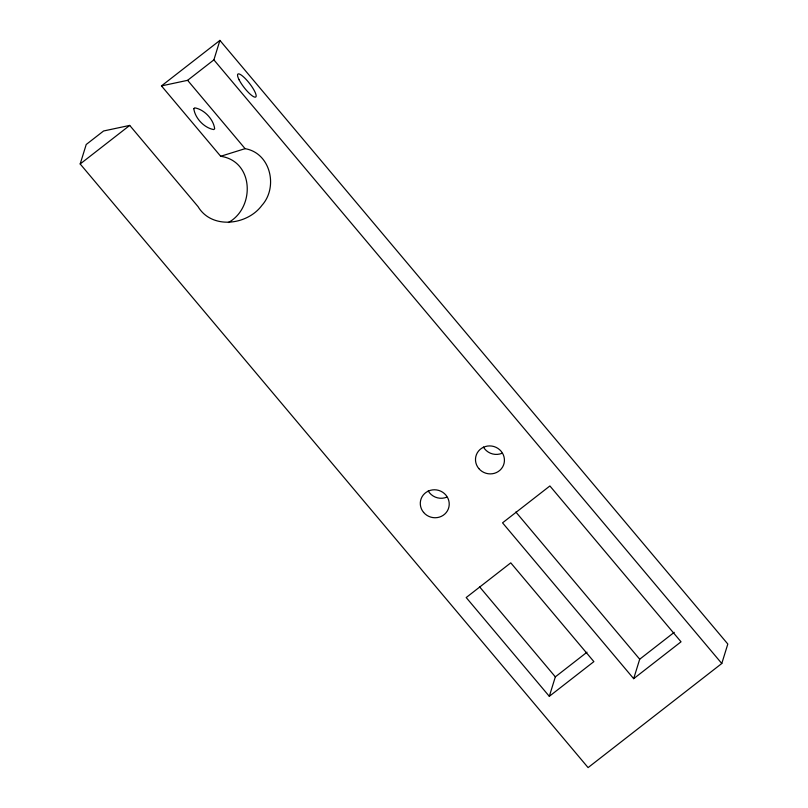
<?xml version="1.0" encoding="UTF-8"?>
<svg xmlns="http://www.w3.org/2000/svg" width="808" height="808" viewBox="0 0 808 808"><rect width="100%" height="100%" fill="white"/><g stroke="black" fill="none" stroke-linecap="round" stroke-linejoin="round"><path stroke-width="1.21" d="M80.184 163.974L86.214 144.501L103.575 130.987L129.714 125.412L198.061 206.636C211.736 229.664 247.309 225.311 261.933 205.343C278.346 187.153 270.66 153.035 245.097 148.662L220.685 156.277L161.469 85.9L219.907 40.4L727.816 644.026L721.786 663.499L588.093 767.6L80.184 163.974L129.714 125.412M161.469 85.9L187.607 80.325L213.888 59.863L219.907 40.4M549.309 696.324L593.88 661.621L510.767 562.853L466.196 597.546L549.309 696.324L555.338 676.862L587.022 652.187M633.674 678.68L681.033 641.815L549.895 485.962L502.546 522.837L633.674 678.68L639.704 659.217L674.236 632.331M228.391 222.523C255.197 207.858 254.096 161.196 220.685 156.277M213.888 59.863L721.786 663.499M187.607 80.325L245.097 148.662M515.857 512.03L639.704 659.217M479.487 586.719L555.338 676.862M502.031 453.278A14.524 13.938 17.2 0 1 483.416 447.066M446.814 497.142A14.524 13.938 17.2 0 1 428.21 490.931M193.819 108.676C195.011 118.21 204.323 128.018 213.807 129.583L214.675 128.745C213.474 119.21 204.172 109.403 194.688 107.838L193.819 108.676M239.118 79.84A14.524 3.384 52.1 0 0 255.207 97.172A14.524 3.384 52.1 0 0 246.248 79.578A14.524 3.384 52.1 0 0 239.118 79.84M478.821 468.579A14.524 13.938 17.2 0 0 503.536 465.065A14.524 13.938 17.2 0 0 487.537 446.056A14.524 13.938 17.2 0 0 478.821 468.579M423.614 512.434A14.524 13.938 17.2 0 0 448.329 508.929A14.524 13.938 17.2 0 0 432.331 489.921A14.524 13.938 17.2 0 0 423.614 512.434"/></g></svg>
